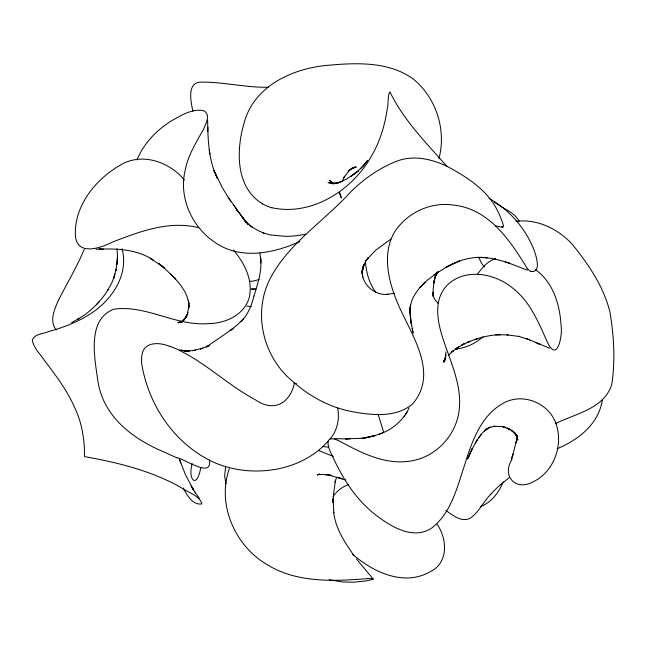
<?xml version="1.0" encoding="UTF-8"?>
<svg xmlns="http://www.w3.org/2000/svg" width="646" height="646" viewBox="0 0 646 646"><rect width="100%" height="100%" fill="white"/><g stroke="black" fill="none" stroke-linecap="round" stroke-linejoin="round"><path stroke-width="0.97" d="M209.409 460.065C212.607 479.38 183.327 457.82 176.681 457.764M260.936 262.946L260.54 257.423C262.316 270.674 257.77 283.57 253.967 296.054M517.309 436.825L517.519 439.813L516.986 435.687L517.842 440.12L516.84 436.171L517.349 437.843L514.765 432.626L517.349 436.817L512.956 431.318M188.995 306.842L189.092 304.88L187.211 314.852L187.929 312.599L185.564 317.775L186.977 315.579L182.132 321.853L177.836 322.596L182.051 321.878L186.823 316.37L180.969 322.289L184.635 319.423L182.043 321.401L178.441 322.709L180.177 322.217M445.926 351.941L445.239 358.869L443.616 361.833L445.28 358.449M362.438 269.866L362.115 272.58L362.753 268.122L364.086 264.375L362.051 271.95L363.27 266.16L362.228 273.484L362.697 276.956L362.228 273.484L362.842 267.226C359.063 281.987 373.436 296.102 388.093 294.277M117.063 248.605L117.435 255.856L116.894 264.464L117.467 257.794M517.212 436.801L516.041 442.881L516.865 439.401M117.152 262.236L115.691 271.086L116.102 269.253L113.615 278.563L114.923 273.985M517.155 438.069L511.915 458.135L513.142 453.977M200.809 467.357C197.046 490.039 187.453 479.607 192.217 463.667M438.917 158.779C446.556 129.919 436.268 97.732 413.101 78.893C389.102 61.588 357.206 62.662 329.072 65.206C293.978 67.919 254.96 85.022 244.487 121.626C236.186 148.782 234.878 187.025 262.389 203.797M225.599 466.897L224.647 475.932L225.939 483.806M602.355 399.793C598.842 423.97 578.412 439.902 557.175 448.712M362.6 268.954L365.353 261.695M253.999 295.949C251.496 305.397 248.04 314.973 240.692 321.789L243.445 318.906L236.969 325.156L230.186 330.55L233.085 328.483L206.284 347.047L209.482 345.384L200.478 349.026L202.957 348.178L192.565 350.641L195.189 350.261L187.106 351.085M294.544 382.9C289.941 403.669 273.589 412.6 255.267 399.721C228.781 385.646 207.059 364.053 180.089 350.786M511.357 459.669L512.698 455.487M229.346 468.738C216.862 503.597 234.328 544.392 265.167 563.417C295.424 583.168 333.037 581.319 367.526 578.654M114.059 277.029L112.146 282.116L107.607 290.458L107.995 289.852C100.364 301.811 90.165 312.228 77.746 319.205L79.111 318.389L71.601 322.669M437.431 272.289L434.508 278.878L435.574 275.802L433.652 283.4L434.193 280.356L433.062 290.159L433.264 296.675L432.901 292.267L433.224 295.86L434.556 299.114L438.028 303.289M342.259 181.082L344.536 176.285M336.59 477.289L335.064 482.102L335.516 480.309L333.53 493.77L333.021 502.62L333.134 498.623L333.78 512.803L333.707 512.181C335.355 528.388 344.778 542.269 353.75 555.342M445.296 358.36L443.923 361.663L445.409 358.029L444.287 362.107L445.877 355.017L445.239 358.869L443.422 361.97L444.755 359.862M467.583 459.096L472.25 448.59L467.962 458.119L472.105 448.978L477.241 439.878L475.238 443.196M503.226 481.868C498.938 492.3 491.606 502.378 480.729 506.504M137.017 159.877C143.759 143.339 156.703 130.007 171.723 120.673C181.324 115.376 192.201 108.342 203.643 110.692C211.379 114.617 205.46 124.799 202.901 130.355C195.649 143.267 187.647 156.227 185.006 171.053C178.805 197.926 191.999 226.843 214.472 242.056C239.916 260.281 273.298 253.498 299.817 241.564M511.963 459.532C501.506 475.763 515.5 491.251 532.49 482.134C552.605 473.033 562.674 447.888 557.005 427.006C551.506 403.887 522.969 391.298 502.451 403.718C480.446 416.355 471.766 442.017 464.66 464.878C457.061 487.504 451.118 513.715 430.874 528.646C411.995 540.137 389.926 525.933 374.874 514.313C355.825 499.374 342.63 478.347 332.633 456.593C324.849 441.557 325.947 432.86 343.729 443.382C364.255 454.332 387.099 465.112 411.001 460.969C433.418 457.425 452.095 439.546 457.739 417.744C463.957 393.43 453.71 369.286 445.692 346.716C438.691 326.965 430.672 300.519 448.534 283.941C466.816 267.565 496.322 273.936 513.562 288.81C530.608 302.441 538.837 323.113 547.469 342.437C557.546 363.472 562.658 334.798 561.091 326.028C560.001 305.041 553.283 282.14 535.259 269.535M84.222 249.364C76.745 267.226 66.732 283.804 58.051 301.06C54.312 309.781 49.096 321.7 56.363 330.041M434.71 277.699L438.158 271.344M436.139 274.833L437.334 272.491M409.088 407.941C403.387 420.385 392.227 429.865 379.275 434.112L383.078 432.65M343.769 177.666L350.197 169.212L348.17 171.368L352.619 167.903L349.066 170.528M333.061 496.734C336.566 491.049 342.243 486.89 348.46 484.613M476.958 440.346L482.723 432.545L487.601 428.314L484.274 430.898L490.395 427.071L489.022 427.563M445.643 358.457L443.487 361.679L444.618 360.072M404.089 416.452L406.98 412.124L405.648 414.102M365.999 260.839L368.373 257.504L366.662 259.878L375.326 250.519L390.935 239.02M479.098 437.116L478.759 437.584L481.052 434.467M443.891 360.928L445.28 359.079M365.458 163.244L367.122 161.072L363.084 166.119L367.752 160.24M329.5 439.587C337.309 431.035 339.869 418.858 337.575 407.674M477.475 274.106C482.312 267.824 487.617 260.879 495.635 258.683M357.932 171.174L351.166 176.285L357.932 171.174L364.958 163.85M328.273 440.992C300.471 472.565 249.986 478.734 212.728 461.817C174.008 443.552 147.756 404.178 141.514 362.398M448.574 355.163L453.427 350.673L451.215 352.401L458.854 346.797L456.326 348.444L464.587 343.575L461.68 345.117L470.159 341.274L467.058 342.541C477.58 338.189 488.731 334.919 500.182 334.693L495.652 334.943M491.299 493.875C483.248 501.288 479.146 512.585 469.723 518.463C461.115 522.436 452.612 515.032 445.853 510.534M362.85 166.305L360.549 168.719M96.383 304.678L98.895 301.973L98.394 302.506M500.674 484.686L509.064 477.709M483.176 336.711C475.496 343.462 465.839 348.081 455.592 349.01M358.11 171.045L346.611 179.047L338.9 182.632L342.364 181.243L334.523 183.617L338.924 182.705L330.905 183.367L334.531 183.48L328.023 182.552L333.158 183.811M484.274 430.898L485.001 430.325M433.393 275.479L437.883 272.241L427.587 279.984L419.989 287.583L425.165 282.116C418.261 288.859 411.688 296.789 410.339 306.697L410.638 305.025L409.984 311.162L410.137 306.874L410.194 314.319L409.944 310.395L411.292 323.816L410.751 320.602L412.923 332.036M436.599 273.177L448.655 265.829L459.669 260.879L445.708 267.404L454.857 262.817M350.31 169.615L355.623 166.797L351.779 168.679M179.443 322.629L183.367 320.763M555.221 423.728C575.368 413.553 604.349 408.902 611.819 384.217C615.388 360.428 613.894 335.694 609.945 312.01C603.76 286.881 588.789 264.82 572.768 244.907C558.79 229.16 537.327 218.647 516.001 221.303M319.342 474.091L317.291 474.98L319.455 474.204L317.759 474.657L322.306 474.398L331.123 475.319L325.632 474.616M458.054 261.533C467.308 257.924 477.41 256.696 487.27 257.762L475.553 257.496C487.237 256.737 498.793 259.539 509.751 263.374L505.358 261.921M379.662 433.975L372.476 436.373L363.868 438.214L361.833 438.416L375.488 435.436L363.868 438.214L345.65 438.892L349.946 438.892M259.111 279.532L253.507 281.058L250.123 281.285M353.289 167.936L354.791 167.435L352.248 167.928L356.237 167.225L353.588 167.621L354.856 167.629M478.783 338.302L474.439 339.683L475.424 339.376M178.441 322.709L182.535 321.474M488.336 427.805L495.046 426.247L493.334 426.352L500.989 426.441L505.471 427.458L503.081 426.772L510.025 429.469L507.102 427.935L514.03 432.263L511.244 430.115L517.325 435.977L513.102 431.471M305.679 234.32L293.736 236.032L286.315 236.379L270.165 234.926L263.092 232.859L264.497 233.464L256.85 229.911L249.954 225.64L252.013 227.012L245.262 221.255L248.314 224.622L241.006 215.304L245.383 221.57M394.294 293.405L387.22 294.269M179.846 322.257L181.97 322.023M455.543 349.066L457.425 348.888L455.478 349.066M186.993 351.109L189.472 350.98L183.876 350.851L186.072 351.174L181.397 350.221M95.947 249.227C115.464 248.492 136.136 248.718 153.054 259.894L150.066 258.271L161.71 265.837L164.213 267.945L158.335 263.197L165.029 268.72L175.542 279.056L170.697 274.106C179.733 283.069 189.367 294.326 188.947 307.819M100.146 249.114L99.088 249.13L103.376 249.073M293.882 383.433L296.409 383.409M499.059 334.749L508.095 334.935L507.037 334.878L519.57 336.518L518.528 336.267L529.72 339.885L525.933 338.415M334.265 438.666L346.999 438.892M268.421 87.25C246.247 87.703 224.485 82.115 202.376 82.107C186.234 81.307 190.845 101.422 192.896 111.257M328.733 447.161L322.459 446.564M246.837 306.123L251.391 306.575M495.522 225.801C498.252 226.043 505.648 229.693 502.919 224C501.328 218.719 499.1 213.64 496.532 208.771C486.309 189.666 467.357 177.359 448.833 167.266C432.957 159.182 413.739 154.547 396.539 161.274C379.008 168.186 363.343 179.265 350.051 192.556C323.032 222.385 285.984 244.882 268.413 282.189C253.062 316.718 264.311 358.659 293.607 382.125C310.968 397.516 332.343 408.619 355.381 412.213C374.317 415.507 396.919 417.3 412.576 403.96C440.515 371.361 408.345 331.01 396.038 299.251C387.818 278.248 382.464 252.852 394.44 232.172C406.423 213.43 429.558 201.996 451.78 204.911C488.465 207.834 510.114 240.288 527.427 268.784M371.959 578.687L373.283 579.187L366.29 580.924L353.217 582.24L342.743 581.965L329.242 579.785M328.475 474.98L345.82 480.083M198.742 227.731C169.26 220.254 139.399 231.607 112.194 242.218C99.549 248.524 75.743 256.502 75.348 233.876C74.742 205.17 95.866 179.249 119.785 165.457C141.288 151.939 169.147 161.557 184.393 179.959M179.766 349.833L183.617 350.754M271.926 207.737C311.792 216.458 352.482 190.182 371.515 156.033C379.824 141.797 384.766 125.8 387.132 109.537C388.819 104.151 387.172 96.157 389.926 91.829C403.613 120.301 426.312 142.992 446.984 166.45M169.599 346.409C160.305 342.227 144.203 341.29 142.08 354.363A61.984 25.218 55.9 0 0 141.611 362.487M339.933 478.016L337.818 477.313L342.291 478.823M508.895 263.084L527.386 270.133M549.56 348.218L529.147 339.667M318.462 450.448L333.328 456.48M538.861 343.89L539.604 344.189L535.889 342.663M530.455 271.296C543.447 274.146 534.589 250.43 532.07 245.399C523.187 225.624 507.893 208.981 489.006 198.338M494.295 202.255L496.023 203.248M502.79 227.222L501.772 226.48M496.839 203.732C504.211 209.239 515.145 212.76 519.166 221.473M333.498 183.343L329.226 180.194L333.594 183.989M352.732 554.325C373.13 572.186 404.21 586.721 430.139 571.742C448.736 562.949 447.29 538.95 437.14 524.245M237.074 210.467L238.358 211.831L236.533 209.797L241.499 215.885L228.256 197.482L230.816 201.132M233.481 250.147C244.648 263.1 253.474 280.808 249.057 298.226C243.744 315.628 224.453 323.735 207.511 323.662C175.211 326.077 145.6 304.419 113.526 309.248C86.653 320.125 94.72 357.844 97.756 380.171C102.787 416.589 133.044 439.296 164.883 452.321A59.028 6.517 26.8 0 0 176.713 457.788M373.202 578.977L356.366 558.935M484.411 267.129L481.359 262.938L479.138 258.109M246.183 222.369L241.919 216.596L243.34 218.566M244.446 220.036L246.11 222.272M375.996 292.388C368.947 283.344 366.048 271.74 365.37 260.475M233.448 204.847L236.048 208.456L235.265 207.358M199.259 498.324L195.108 492.341M228.862 198.362L222.143 187.34L213.996 170.512L217.274 178.143C209.57 162.372 208.165 144.559 207.746 127.278L207.907 131.324M193.097 489.24L193.469 489.846L191.119 485.962L195.463 492.89M193.469 489.846L185.386 474.535L179.531 459.5M183.343 488.013C186.605 494.957 192.888 505.56 201.875 503.888C199.929 495.474 187.437 492.47 181.001 487.528C151.301 470.7 117.806 462.56 84.578 456.609C84.569 440.063 82.147 423.122 74.823 407.981C67.475 390.782 56.089 375.835 44.889 361.025C40.528 354.323 33.794 348.356 32.3 340.224C34.311 333.812 43.112 333.958 48.377 331.689C61.483 327.99 74.419 323.323 86.209 316.411C109.586 303.313 129.475 276.585 122.07 248.662M339.166 192.678L341.298 197.959L339.933 192.823M383.724 432.4L378.055 414.183M179.378 459.023L180.735 463.02M516.84 436.171L517.325 438.101M413.246 333.409L412.172 328.386M188.898 303.539L188.341 300.35L188.931 304.056M259.918 253.232L260.79 260.193M209.264 149.904L209.829 153.934L209.772 153.482M410.719 319.73L410.21 315.434L410.622 319.027M207.786 128.279L207.608 120.132M271.877 207.81A63.752 45.826 -33.5 0 1 262.357 203.837M367.711 578.622A49.694 2.657 -8 0 1 372.056 578.671M491.073 493.891A89.39 34.658 -28.1 0 1 500.456 484.678M169.494 346.232A59.981 21.528 37.2 0 1 180.024 350.592M530.439 271.223A80.58 17.208 79 0 1 527.411 268.655M255.759 289.125L251.286 289.045L255.792 289.133"/></g></svg>
